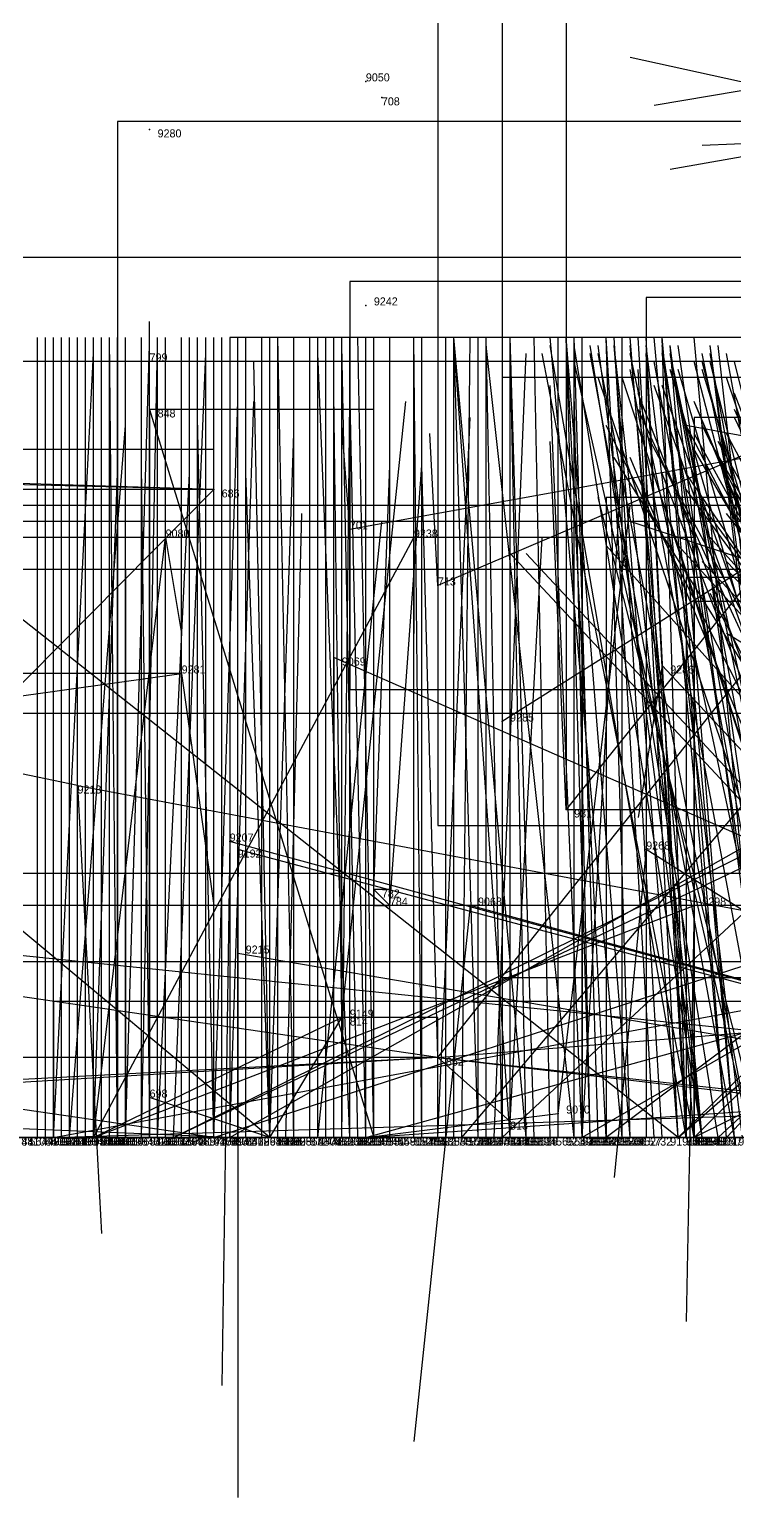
# Model space of a CAD drawing. Extents: x -0.07 to 1.1, y -0.07 to 1.1.
# Drawn here: x 0.839 to 0.927, y -0.045 to 0.1385 of the extents above; entities that cross this region are included whole.
import ezdxf

# ---------------------------------------------------------------- set-up
doc = ezdxf.new("R2010")
doc.units = 0
for name, color, linetype in [('Clients', 3, 'CONTINUOUS'), ('Facilities', 3, 'CONTINUOUS'), ('Facilities_lines', 3, 'CONTINUOUS'), ('Min_max_boxes', 1, 'CONTINUOUS'), ('Normals', 1, 'CONTINUOUS'), ('Source_points', 5, 'CONTINUOUS'), ('Text', 3, 'CONTINUOUS')]:
    doc.layers.add(name, color=color, linetype=linetype)

msp = doc.modelspace()

# ---------------------------------------------------------------- linework, layer by layer
at = {"layer": 'Clients', "color": 5}
for p in [(0.879, 0.076), (0.856, 0.075, 1), (0.887, 0.075, 1), (0.89, 0.069), (0.877, 0.06, 1), (0.918, 0.059, 1), (0.858, 0.058, 1), (0.898, 0.052, 1), (0.906, 0.041), (0.864, 0.037, 1), (0.865, 0.036, 1), (0.916, 0.036, 1), (0.884, 0.029), (0.894, 0.029, 1), (0.922, 0.029, 1), (0.865, 0.023, 1), (0.878, 0.015), (0.878, 0.015, 1), (0.854, 0.005), (0.899, 0.002), (0.905, 0.003, 1), (0.844, 0, 0.968), (0.85, 0, 0.07), (0.851, 0, 0.926), (0.853, 0, 0.929), (0.855, 0, 0.978), (0.862, 0, 0.96), (0.869, 0, 0.97), (0.87, 0, 0.938), (0.871, 0, 0.991), (0.875, 0, 0.99), (0.878, 0, 0.958), (0.88, 0, 0.924), (0.882, 0, 0.059), (0.89, 0, 0.013), (0.895, 0, 0.079), (0.897, 0, 0.047), (0.901, 0, 0.649), (0.904, 0, 0.435), (0.908, 0, 0.963), (0.908, 0, 0.982), (0.909, 0, 0.966), (0.91, 0, 0.803), (0.911, 0, 0.611), (0.913, 0, 0.785), (0.914, 0, 0.433), (0.917, 0, 0.235), (0.918, 0, 0.92), (0.92, 0, 0.949), (0.921, 0, 0.202), (0.921, 0, 0.159), (0.921, 0, 0.725), (0.921, 0, 0.941), (0.922, 0, 0.243), (0.922, 0, 0.705), (0.923, 0, 0.31), (0.923, 0, 0.57), (0.923, 0, 0.702), (0.923, 0, 0.841), (0.926, 0, 0.241), (0.927, 0, 0.211), (0.927, 0, 0.718)]:
    msp.add_point(p, dxfattribs=at)
at = {"layer": 'Facilities', "color": 3}
for p in [(0.881, 0.132, 1), (0.883, 0.13), (0.854, 0.126, 1), (0.881, 0.104, 1), (0.854, 0.098), (0.854, 0.091), (0.862, 0.081), (0.845, 0.044, 1), (0.882, 0.031), (0.89, 0.01), (0.84, 0, 0.613), (0.841, 0, 0.453), (0.841, 0, 0.826), (0.842, 0, 0.082), (0.842, 0, 0.936), (0.843, 0, 0.213), (0.843, 0, 0.835), (0.844, 0, 0.183), (0.844, 0, 0.272), (0.845, 0, 0.111), (0.845, 0, 0.757), (0.846, 0, 0.396), (0.847, 0, 0.103), (0.847, 0, 0.991), (0.848, 0, 0.497), (0.848, 0, 0.479), (0.848, 0, 0.64), (0.848, 0, 0.884), (0.849, 0, 0.158), (0.85, 0, 0.347), (0.851, 0, 0.079), (0.853, 0, 0.103), (0.853, 0, 0.726), (0.854, 0, 0.599), (0.855, 0, 0.146), (0.855, 0, 0.436), (0.856, 0, 0.553), (0.857, 0, 0.938), (0.858, 0, 0.52), (0.859, 0, 0.314), (0.86, 0, 0.137), (0.86, 0, 0.49), (0.861, 0, 0.405), (0.862, 0, 0.009), (0.862, 0, 0.863), (0.863, 0, 0.696), (0.864, 0, 0.96), (0.865, 0, 0.21), (0.865, 0, 0.755), (0.865, 0, 0.622), (0.866, 0, 0.215), (0.866, 0, 0.682), (0.868, 0, 0.108), (0.869, 0, 0.004), (0.869, 0, 0.036), (0.869, 0, 0.534), (0.87, 0, 0.137), (0.87, 0, 0.556), (0.87, 0, 0.784), (0.872, 0, 0.071), (0.872, 0, 0.177), (0.874, 0, 0.121), (0.875, 0, 0.481), (0.875, 0, 0.336), (0.875, 0, 0.712), (0.876, 0, 0.5), (0.877, 0, 0.585), (0.878, 0, 0.158), (0.879, 0, 0.24), (0.879, 0, 0.034), (0.879, 0, 0.199), (0.879, 0, 0.306), (0.881, 0, 0.618), (0.881, 0, 0.955), (0.882, 0, 0.633), (0.884, 0, 0.271), (0.884, 0, 0.666), (0.887, 0, 0.747), (0.887, 0, 0.884), (0.888, 0, 0.109), (0.888, 0, 0.113), (0.888, 0, 0.338), (0.888, 0, 0.747), (0.891, 0, 0.142), (0.892, 0, 0.142), (0.892, 0, 0.345), (0.892, 0, 0.684), (0.893, 0, 0.085), (0.895, 0, 0.278), (0.895, 0, 0.492), (0.895, 0, 0.553), (0.895, 0, 0.772), (0.895, 0, 0.826), (0.896, 0, 0.873), (0.898, 0, 0.416), (0.899, 0, 0.221), (0.899, 0, 0.133), (0.899, 0, 0.572), (0.899, 0, 0.543), (0.899, 0, 0.724), (0.901, 0, 0.733), (0.902, 0, 0.832), (0.905, 0, 0.093), (0.907, 0, 0.56), (0.907, 0, 0.708), (0.908, 0, 0.145), (0.908, 0, 0.902), (0.909, 0, 0.867), (0.913, 0, 0.218), (0.914, 0, 0.092), (0.914, 0, 0.255), (0.92, 0, 0.053), (0.921, 0, 0.305), (0.925, 0, 0.7), (0.926, 0, 0.129), (0.927, 0, 0.937)]:
    msp.add_point(p, dxfattribs=at)
at = {"layer": 'Facilities_lines', "color": 3}
for p, q in [((0.893, 0, 0.085), (1, 0.127, 0.103)), ((0.974, 0.126), (0.906, 0.041)), ((1, 0.116, 0.023), (0.89, 0.069)), ((0.974, 0.1, 1), (0.898, 0.052, 1)), ((1, 0.098, 0.059), (0.879, 0.076)), ((0.89, 0.01), (0.959, 0.097)), ((0.898, 0, 0.416), (1, 0.095, 0.369)), ((0.854, 0.091), (0.882, 0, 0.059)), ((0.862, 0.081), (0.7, 0.086)), ((0.862, 0.081), (0.7, 0.085)), ((0.862, 0.081), (0.716, 0.081)), ((0.862, 0.081), (0.782, 0, 0.068)), ((0.92, 0, 0.053), (1, 0.079, 0.058)), ((1, 0.078, 0.221), (0.922, 0, 0.243)), ((1, 0.078, 0.221), (0.926, 0, 0.241)), ((0.864, 0, 0.96), (1, 0.077, 0.996)), ((0.847, 0, 0.991), (0.856, 0.075, 1)), ((0.847, 0, 0.991), (0.887, 0.075, 1)), ((0.869, 0, 0.036), (0.784, 0.071)), ((0.857, 0, 0.938), (1, 0.071, 0.968)), ((0.92, 0, 0.053), (1, 0.07, 0.123)), ((0.925, 0, 0.7), (1, 0.07, 0.796)), ((0.92, 0, 0.053), (0.834, 0.068)), ((0.857, 0, 0.938), (1, 0.068, 0.908)), ((1, 0.067, 0.693), (0.911, 0, 0.611)), ((1, 0.006, 0.973), (0.877, 0.06, 1)), ((0.973, 0, 0.99), (0.918, 0.059, 1)), ((0.65, 0.029, 1), (0.858, 0.058, 1)), ((0.845, 0.044, 1), (0.802, 0.053, 1)), ((0.986, 0.045, 1), (0.908, 0, 0.982)), ((0.845, 0.044, 1), (0.962, 0.022, 1)), ((1, 0.039, 0.637), (0.922, 0, 0.705)), ((1, 0, 0.993), (0.864, 0.037, 1)), ((1, 0, 0.993), (0.865, 0.036, 1)), ((0.973, 0, 0.99), (0.916, 0.036, 1)), ((0.881, 0, 0.955), (1, 0.033, 0.984)), ((0.882, 0.031), (0.884, 0.029)), ((0.862, 0, 0.009), (0.665, 0.029)), ((0.89, 0.01), (0.767, 0.028)), ((0.847, 0, 0.991), (0.922, 0.029, 1)), ((1, 0, 0.993), (0.894, 0.029, 1)), ((1, 0.006, 0.973), (0.816, 0.025, 1)), ((0.862, 0, 0.009), (0.939, 0.025)), ((1, 0, 0.993), (0.865, 0.023, 1)), ((0.89, 0.01), (1, 0.019, 0.031)), ((0.842, 0, 0.936), (0.934, 0.017, 1)), ((0.847, 0, 0.991), (0.878, 0.015, 1)), ((0.869, 0, 0.004), (0.878, 0.015)), ((0.89, 0.01), (0.776, 0.01)), ((0.89, 0.01), (0.789, 0.004)), ((0.89, 0.01), (0.814, 0.006)), ((0.89, 0.01), (0.981, 0, 0.054)), ((0.89, 0.01), (0.899, 0.002)), ((0.89, 0.01), (0.975, 0, 0.032)), ((0.869, 0, 0.004), (0.854, 0.005)), ((0.881, 0, 0.955), (0.953, 0.005, 1)), ((0.864, 0, 0.96), (0.792, 0.003, 1)), ((0.842, 0, 0.936), (0.937, 0.003, 1)), ((0.881, 0, 0.955), (0.905, 0.003, 1)), ((0.879, 0, 0.034), (0.654, 0, 0.037)), ((0.864, 0, 0.96), (0.678, 0, 0.934)), ((0.862, 0, 0.009), (0.72, 0, 0.044)), ((0.927, 0, 0.937), (0.735, 0, 0.923)), ((0.927, 0, 0.937), (0.736, 0, 0.93)), ((0.909, 0, 0.867), (0.736, 0, 0.907)), ((0.881, 0, 0.955), (0.746, 0, 0.968)), ((0.881, 0, 0.955), (0.75, 0, 0.976)), ((0.881, 0, 0.955), (0.757, 0, 0.947)), ((0.92, 0, 0.053), (0.773, 0, 0.067)), ((0.847, 0, 0.991), (0.779, 0, 0.958)), ((0.862, 0, 0.009), (0.78, 0, 0.037)), ((0.847, 0, 0.991), (0.785, 0, 0.96)), ((0.869, 0, 0.036), (0.792, 0, 0.038)), ((0.797, 0, 0.924), (0.88, 0, 0.924)), ((0.847, 0, 0.991), (0.801, 0, 0.962)), ((0.968, 0, 0.012), (0.806, 0, 0.005)), ((0.869, 0, 0.036), (0.818, 0, 0.017)), ((0.864, 0, 0.96), (0.828, 0, 0.925)), ((0.847, 0, 0.991), (0.833, 0, 0.937)), ((0.847, 0, 0.991), (0.844, 0, 0.968)), ((0.847, 0, 0.991), (0.92, 0, 0.949)), ((0.847, 0, 0.991), (0.869, 0, 0.97)), ((0.847, 0, 0.991), (0.908, 0, 0.963)), ((0.847, 0, 0.991), (0.855, 0, 0.978)), ((0.847, 0, 0.991), (0.875, 0, 0.99)), ((0.893, 0, 0.085), (0.85, 0, 0.07)), ((0.857, 0, 0.938), (0.851, 0, 0.926)), ((0.927, 0, 0.937), (0.853, 0, 0.929)), ((0.857, 0, 0.938), (0.921, 0, 0.941)), ((0.857, 0, 0.938), (0.936, 0, 0.934)), ((0.862, 0, 0.009), (0.944, 0, 0.013)), ((0.864, 0, 0.96), (0.862, 0, 0.96)), ((0.869, 0, 0.004), (0.89, 0, 0.013)), ((0.869, 0, 0.036), (0.935, 0, 0.052)), ((0.869, 0, 0.036), (0.966, 0, 0.14)), ((0.927, 0, 0.937), (0.87, 0, 0.938)), ((0.881, 0, 0.955), (0.871, 0, 0.991)), ((0.881, 0, 0.955), (0.878, 0, 0.958)), ((0.879, 0, 0.034), (0.897, 0, 0.047)), ((0.881, 0, 0.955), (0.909, 0, 0.966)), ((0.888, 0, 0.747), (0.901, 0, 0.649)), ((0.914, 0, 0.255), (0.895, 0, 0.079)), ((0.895, 0, 0.772), (0.91, 0, 0.803)), ((0.898, 0, 0.416), (0.904, 0, 0.435)), ((0.901, 0, 0.733), (0.923, 0, 0.57)), ((0.901, 0, 0.733), (0.913, 0, 0.785)), ((0.909, 0, 0.867), (0.918, 0, 0.92)), ((0.914, 0, 0.092), (0.921, 0, 0.159)), ((0.973, 0, 0.445), (0.914, 0, 0.433)), ((0.926, 0, 0.129), (0.917, 0, 0.235)), ((0.92, 0, 0.053), (0.943, 0, 0.168)), ((0.92, 0, 0.053), (0.947, 0, 0.18)), ((0.926, 0, 0.129), (0.921, 0, 0.202)), ((0.921, 0, 0.305), (0.927, 0, 0.211)), ((0.925, 0, 0.7), (0.921, 0, 0.725)), ((0.944, 0, 0.317), (0.923, 0, 0.31)), ((0.925, 0, 0.7), (0.923, 0, 0.702)), ((1, 0, 0.993), (0.923, 0, 0.841)), ((0.925, 0, 0.7), (0.927, 0, 0.718))]:
    msp.add_line(p, q, dxfattribs=at)
at = {"layer": 'Min_max_boxes', "color": 1}
for p, q in [((0.898, 0.299, 0.909), (0.898, 0.02, 0.909)), ((0.898, 0.299, 1), (0.898, 0.02, 1)), ((0.89, 0.238), (0.89, 0.039)), ((0.89, 0.238, 0.141), (0.89, 0.039, 0.141)), ((0.906, 0.198), (0.906, 0.041)), ((0.906, 0.198), (0.906, 0.041)), ((1, 0.127, 0.07), (0.85, 0.127, 0.07)), ((0.85, 0.127, 0.07), (0.85, 0, 0.07)), ((1, 0.127, 0.103), (0.85, 0.127, 0.103)), ((0.85, 0.127, 0.103), (0.85, 0, 0.103)), ((0.85, 0.127, 0.07), (0.85, 0.127, 0.103)), ((1, 0.11, 0.92), (0.816, 0.11, 0.92)), ((1, 0.11, 1), (0.816, 0.11, 1)), ((1, 0.107), (0.879, 0.107)), ((0.879, 0.107), (0.879, 0.056)), ((1, 0.107, 0.223), (0.879, 0.107, 0.223)), ((0.879, 0.107, 0.223), (0.879, 0.056, 0.223)), ((0.879, 0.107), (0.879, 0.107, 0.223)), ((1, 0.105, 0.879), (0.916, 0.105, 0.879)), ((0.916, 0.105, 0.879), (0.916, 0, 0.879)), ((1, 0.105, 1), (0.916, 0.105, 1)), ((0.916, 0.105, 1), (0.916, 0, 1)), ((0.916, 0.105, 0.879), (0.916, 0.105, 1)), ((1, 0.1, 0.841), (0.864, 0.1, 0.841)), ((0.864, 0.1, 0.841), (0.864, 0, 0.841)), ((1, 0.1, 1), (0.864, 0.1, 1)), ((0.864, 0.1, 1), (0.864, 0, 1)), ((0.864, 0.1, 0.841), (0.864, 0.1, 1)), ((1, 0.097), (0.767, 0.097)), ((1, 0.097, 0.054), (0.767, 0.097, 0.054)), ((1, 0.095, 0.369), (0.898, 0.095, 0.369)), ((0.898, 0.095, 0.369), (0.898, 0, 0.369)), ((1, 0.095, 0.435), (0.898, 0.095, 0.435)), ((0.898, 0.095, 0.435), (0.898, 0, 0.435)), ((0.898, 0.095, 0.369), (0.898, 0.095, 0.435)), ((1, 0.095, 0.902), (0.908, 0.095, 0.902)), ((0.908, 0.095, 0.902), (0.908, 0, 0.902)), ((1, 0.095, 1), (0.908, 0.095, 1)), ((0.908, 0.095, 1), (0.908, 0, 1)), ((0.908, 0.095, 0.902), (0.908, 0.095, 1)), ((0.882, 0.091), (0.854, 0.091)), ((0.854, 0.091), (0.854, 0)), ((0.882, 0.091, 0.059), (0.854, 0.091, 0.059)), ((0.854, 0.091, 0.059), (0.854, 0, 0.059)), ((0.854, 0.091), (0.854, 0.091, 0.059)), ((0.882, 0), (0.882, 0.091)), ((0.882, 0, 0.059), (0.882, 0.091, 0.059)), ((0.882, 0.091), (0.882, 0.091, 0.059)), ((1, 0.09, 0.166), (0.922, 0.09, 0.166)), ((0.922, 0.09, 0.166), (0.922, 0, 0.166)), ((1, 0.09, 0.243), (0.922, 0.09, 0.243)), ((0.922, 0.09, 0.243), (0.922, 0, 0.243)), ((0.922, 0.09, 0.166), (0.922, 0.09, 0.243)), ((0.862, 0.086), (0.7, 0.086)), ((0.862, 0.086, 0.068), (0.7, 0.086, 0.068)), ((0.862, 0), (0.862, 0.086)), ((0.862, 0, 0.068), (0.862, 0.086, 0.068)), ((0.862, 0.086), (0.862, 0.086, 0.068)), ((1, 0.079), (0.773, 0.079)), ((1, 0.079, 0.18), (0.773, 0.079, 0.18)), ((1, 0.08, 0.611), (0.911, 0.08, 0.611)), ((0.911, 0.08, 0.611), (0.911, 0, 0.611)), ((1, 0.08, 0.697), (0.911, 0.08, 0.697)), ((0.911, 0.08, 0.697), (0.911, 0, 0.697)), ((0.911, 0.08, 0.611), (0.911, 0.08, 0.697)), ((1, 0.077, 0.925), (0.678, 0.077, 0.925)), ((1, 0.077, 1), (0.678, 0.077, 1)), ((0.922, 0.075, 0.937), (0.779, 0.075, 0.937)), ((0.922, 0.075, 1), (0.779, 0.075, 1)), ((0.922, 0, 0.937), (0.922, 0.075, 0.937)), ((0.922, 0, 1), (0.922, 0.075, 1)), ((0.922, 0.075, 0.937), (0.922, 0.075, 1)), ((0.966, 0.071), (0.784, 0.071)), ((0.966, 0.071, 0.14), (0.784, 0.071, 0.14)), ((1, 0.071, 0.908), (0.851, 0.071, 0.908)), ((0.851, 0.071, 0.908), (0.851, 0, 0.908)), ((1, 0.071, 0.968), (0.851, 0.071, 0.968)), ((0.851, 0.071, 0.968), (0.851, 0, 0.968)), ((0.851, 0.071, 0.908), (0.851, 0.071, 0.968)), ((1, 0.07, 0.7), (0.921, 0.07, 0.7)), ((0.921, 0.07, 0.7), (0.921, 0, 0.7)), ((1, 0.07, 0.796), (0.921, 0.07, 0.796)), ((0.921, 0.07, 0.796), (0.921, 0, 0.796)), ((0.921, 0.07, 0.7), (0.921, 0.07, 0.796)), ((1, 0.067, 0.556), (0.922, 0.067, 0.556)), ((0.922, 0.067, 0.556), (0.922, 0, 0.556)), ((1, 0.067, 0.836), (0.922, 0.067, 0.836)), ((0.922, 0.067, 0.836), (0.922, 0, 0.836)), ((0.922, 0.067, 0.556), (0.922, 0.067, 0.836)), ((0.858, 0.058, 0.965), (0.456, 0.058, 0.965)), ((0.858, 0.058, 1), (0.456, 0.058, 1)), ((0.858, 0, 0.965), (0.858, 0.058, 0.965)), ((0.858, 0, 1), (0.858, 0.058, 1)), ((0.858, 0.058, 0.965), (0.858, 0.058, 1)), ((0.879, 0.056), (1, 0.056)), ((0.879, 0.056, 0.223), (1, 0.056, 0.223)), ((0.879, 0.056), (0.879, 0.056, 0.223)), ((0.962, 0.053, 1), (0.802, 0.053, 1)), ((0.962, 0.053, 1), (0.802, 0.053, 1)), ((0.906, 0.041), (0.974, 0.041)), ((0.906, 0.041), (0.974, 0.041)), ((0.906, 0.041), (0.906, 0.041)), ((0.89, 0.039), (1, 0.039)), ((0.89, 0.039, 0.141), (1, 0.039, 0.141)), ((0.89, 0.039), (0.89, 0.039, 0.141)), ((1, 0.033, 0.947), (0.746, 0.033, 0.947)), ((1, 0.033, 1), (0.746, 0.033, 1)), ((0.884, 0.031), (0.882, 0.031)), ((0.882, 0.031), (0.882, 0.029)), ((0.884, 0.031), (0.882, 0.031)), ((0.882, 0.031), (0.882, 0.029)), ((0.882, 0.031), (0.882, 0.031)), ((0.884, 0.029), (0.884, 0.031)), ((0.884, 0.029), (0.884, 0.031)), ((0.884, 0.031), (0.884, 0.031)), ((0.944, 0.029), (0.665, 0.029)), ((0.944, 0.029, 0.044), (0.665, 0.029, 0.044)), ((0.882, 0.029), (0.884, 0.029)), ((0.882, 0.029), (0.884, 0.029)), ((0.882, 0.029), (0.882, 0.029)), ((0.884, 0.029), (0.884, 0.029)), ((0.802, 0.022, 1), (0.962, 0.022, 1)), ((0.802, 0.022, 1), (0.962, 0.022, 1)), ((0.898, 0.02, 0.909), (1, 0.02, 0.909)), ((0.898, 0.02, 1), (1, 0.02, 1)), ((0.898, 0.02, 0.909), (0.898, 0.02, 1)), ((0.937, 0.017, 0.936), (0.842, 0.017, 0.936)), ((0.842, 0.017, 0.936), (0.842, 0, 0.936)), ((0.937, 0.017, 1), (0.842, 0.017, 1)), ((0.842, 0.017, 1), (0.842, 0, 1)), ((0.842, 0.017, 0.936), (0.842, 0.017, 1)), ((0.89, 0.015), (0.854, 0.015)), ((0.854, 0.015), (0.854, 0)), ((0.89, 0.015, 0.013), (0.854, 0.015, 0.013)), ((0.854, 0.015, 0.013), (0.854, 0, 0.013)), ((0.854, 0.015), (0.854, 0.015, 0.013)), ((0.89, 0), (0.89, 0.015)), ((0.89, 0, 0.013), (0.89, 0.015, 0.013)), ((0.89, 0.015), (0.89, 0.015, 0.013)), ((0.456, 0, 0.965), (0.858, 0, 0.965)), ((0.456, 0, 1), (0.858, 0, 1)), ((0.654, 0, 0.034), (0.897, 0, 0.034)), ((0.897, 0, 0.034), (0.654, 0, 0.034)), ((0.654, 0, 0.047), (0.897, 0, 0.047)), ((0.897, 0, 0.047), (0.654, 0, 0.047)), ((0.665, 0), (0.944, 0)), ((0.665, 0, 0.044), (0.944, 0, 0.044)), ((0.668, 0, 0.914), (0.88, 0, 0.914)), ((0.88, 0, 0.914), (0.668, 0, 0.914)), ((0.668, 0, 0.924), (0.88, 0, 0.924)), ((0.88, 0, 0.924), (0.668, 0, 0.924)), ((0.678, 0, 0.925), (1, 0, 0.925)), ((0.678, 0, 1), (1, 0, 1)), ((0.7, 0), (0.862, 0)), ((0.7, 0, 0.068), (0.862, 0, 0.068)), ((0.735, 0, 0.923), (0.927, 0, 0.923)), ((0.927, 0, 0.923), (0.735, 0, 0.923)), ((0.735, 0, 0.938), (0.927, 0, 0.938)), ((0.927, 0, 0.938), (0.735, 0, 0.938)), ((0.736, 0, 0.867), (0.918, 0, 0.867)), ((0.918, 0, 0.867), (0.736, 0, 0.867)), ((0.736, 0, 0.92), (0.918, 0, 0.92)), ((0.918, 0, 0.92), (0.736, 0, 0.92)), ((0.746, 0, 0.947), (1, 0, 0.947)), ((0.746, 0, 1), (1, 0, 1)), ((0.767, 0), (1, 0)), ((0.767, 0, 0.054), (1, 0, 0.054)), ((0.773, 0), (1, 0)), ((0.773, 0, 0.18), (1, 0, 0.18)), ((0.779, 0, 0.937), (0.922, 0, 0.937)), ((0.779, 0, 1), (0.922, 0, 1)), ((0.784, 0), (0.966, 0)), ((0.784, 0, 0.14), (0.966, 0, 0.14)), ((0.806, 0), (1, 0)), ((0.806, 0, 0.117), (1, 0, 0.117)), ((0.816, 0, 0.92), (1, 0, 0.92)), ((0.816, 0, 1), (1, 0, 1)), ((0.842, 0, 0.936), (0.937, 0, 0.936)), ((0.842, 0, 1), (0.937, 0, 1)), ((0.842, 0, 0.936), (0.842, 0, 1)), ((0.85, 0, 0.07), (1, 0, 0.07)), ((0.85, 0, 0.103), (1, 0, 0.103)), ((0.85, 0, 0.07), (0.85, 0, 0.103)), ((0.851, 0, 0.908), (1, 0, 0.908)), ((0.851, 0, 0.968), (1, 0, 0.968)), ((0.851, 0, 0.908), (0.851, 0, 0.968)), ((0.854, 0), (0.882, 0)), ((0.854, 0, 0.059), (0.882, 0, 0.059)), ((0.854, 0), (0.854, 0, 0.059)), ((0.854, 0), (0.89, 0)), ((0.854, 0, 0.013), (0.89, 0, 0.013)), ((0.854, 0), (0.854, 0, 0.013)), ((0.858, 0, 0.965), (0.858, 0, 1)), ((0.862, 0), (0.862, 0, 0.068)), ((0.864, 0, 0.841), (1, 0, 0.841)), ((0.864, 0, 1), (1, 0, 1)), ((0.864, 0, 0.841), (0.864, 0, 1)), ((0.88, 0, 0.914), (0.88, 0, 0.914)), ((0.88, 0, 0.924), (0.88, 0, 0.924)), ((0.88, 0, 0.914), (0.88, 0, 0.924)), ((0.88, 0, 0.914), (0.88, 0, 0.924)), ((0.882, 0), (0.882, 0, 0.059)), ((0.888, 0, 0.649), (0.901, 0, 0.649)), ((0.901, 0, 0.649), (0.888, 0, 0.649)), ((0.888, 0, 0.649), (0.888, 0, 0.649)), ((0.888, 0, 0.747), (0.901, 0, 0.747)), ((0.901, 0, 0.747), (0.888, 0, 0.747)), ((0.888, 0, 0.747), (0.888, 0, 0.747)), ((0.888, 0, 0.649), (0.888, 0, 0.747)), ((0.888, 0, 0.649), (0.888, 0, 0.747)), ((0.89, 0), (0.89, 0, 0.013)), ((0.895, 0, 0.079), (0.914, 0, 0.079)), ((0.914, 0, 0.079), (0.895, 0, 0.079)), ((0.895, 0, 0.079), (0.895, 0, 0.079)), ((0.895, 0, 0.255), (0.914, 0, 0.255)), ((0.914, 0, 0.255), (0.895, 0, 0.255)), ((0.895, 0, 0.255), (0.895, 0, 0.255)), ((0.895, 0, 0.079), (0.895, 0, 0.255)), ((0.895, 0, 0.079), (0.895, 0, 0.255)), ((0.895, 0, 0.772), (0.91, 0, 0.772)), ((0.91, 0, 0.772), (0.895, 0, 0.772)), ((0.895, 0, 0.772), (0.895, 0, 0.772)), ((0.895, 0, 0.803), (0.91, 0, 0.803)), ((0.91, 0, 0.803), (0.895, 0, 0.803)), ((0.895, 0, 0.803), (0.895, 0, 0.803)), ((0.895, 0, 0.772), (0.895, 0, 0.803)), ((0.895, 0, 0.772), (0.895, 0, 0.803)), ((0.897, 0, 0.034), (0.897, 0, 0.034)), ((0.897, 0, 0.047), (0.897, 0, 0.047)), ((0.897, 0, 0.034), (0.897, 0, 0.047)), ((0.897, 0, 0.034), (0.897, 0, 0.047)), ((0.898, 0, 0.369), (1, 0, 0.369)), ((0.898, 0, 0.435), (1, 0, 0.435)), ((0.898, 0, 0.369), (0.898, 0, 0.435)), ((0.901, 0, 0.649), (0.901, 0, 0.649)), ((0.901, 0, 0.747), (0.901, 0, 0.747)), ((0.901, 0, 0.649), (0.901, 0, 0.747)), ((0.901, 0, 0.649), (0.901, 0, 0.747)), ((0.901, 0, 0.57), (0.923, 0, 0.57)), ((0.923, 0, 0.57), (0.901, 0, 0.57)), ((0.901, 0, 0.57), (0.901, 0, 0.57)), ((0.901, 0, 0.785), (0.923, 0, 0.785)), ((0.923, 0, 0.785), (0.901, 0, 0.785)), ((0.901, 0, 0.785), (0.901, 0, 0.785)), ((0.901, 0, 0.57), (0.901, 0, 0.785)), ((0.901, 0, 0.57), (0.901, 0, 0.785)), ((0.908, 0, 0.902), (1, 0, 0.902)), ((0.908, 0, 1), (1, 0, 1)), ((0.908, 0, 0.902), (0.908, 0, 1)), ((0.91, 0, 0.772), (0.91, 0, 0.772)), ((0.91, 0, 0.803), (0.91, 0, 0.803)), ((0.91, 0, 0.772), (0.91, 0, 0.803)), ((0.91, 0, 0.772), (0.91, 0, 0.803)), ((0.911, 0, 0.611), (1, 0, 0.611)), ((0.911, 0, 0.697), (1, 0, 0.697)), ((0.911, 0, 0.611), (0.911, 0, 0.697)), ((0.914, 0, 0.092), (0.921, 0, 0.092)), ((0.921, 0, 0.092), (0.914, 0, 0.092)), ((0.914, 0, 0.092), (0.914, 0, 0.092)), ((0.914, 0, 0.159), (0.921, 0, 0.159)), ((0.921, 0, 0.159), (0.914, 0, 0.159)), ((0.914, 0, 0.159), (0.914, 0, 0.159)), ((0.914, 0, 0.092), (0.914, 0, 0.159)), ((0.914, 0, 0.092), (0.914, 0, 0.159)), ((0.914, 0, 0.079), (0.914, 0, 0.079)), ((0.914, 0, 0.255), (0.914, 0, 0.255)), ((0.914, 0, 0.079), (0.914, 0, 0.255)), ((0.914, 0, 0.079), (0.914, 0, 0.255)), ((0.914, 0, 0.276), (0.977, 0, 0.276)), ((0.977, 0, 0.276), (0.914, 0, 0.276)), ((0.914, 0, 0.276), (0.914, 0, 0.276)), ((0.914, 0, 0.558), (0.977, 0, 0.558)), ((0.977, 0, 0.558), (0.914, 0, 0.558)), ((0.914, 0, 0.558), (0.914, 0, 0.558)), ((0.914, 0, 0.276), (0.914, 0, 0.558)), ((0.914, 0, 0.276), (0.914, 0, 0.558)), ((0.916, 0, 0.879), (1, 0, 0.879)), ((0.916, 0, 1), (1, 0, 1)), ((0.916, 0, 0.879), (0.916, 0, 1)), ((0.917, 0, 0.129), (0.926, 0, 0.129)), ((0.926, 0, 0.129), (0.917, 0, 0.129)), ((0.917, 0, 0.129), (0.917, 0, 0.129)), ((0.917, 0, 0.235), (0.926, 0, 0.235)), ((0.926, 0, 0.235), (0.917, 0, 0.235)), ((0.917, 0, 0.235), (0.917, 0, 0.235)), ((0.917, 0, 0.129), (0.917, 0, 0.235)), ((0.917, 0, 0.129), (0.917, 0, 0.235)), ((0.918, 0, 0.867), (0.918, 0, 0.867)), ((0.918, 0, 0.92), (0.918, 0, 0.92)), ((0.918, 0, 0.867), (0.918, 0, 0.92)), ((0.918, 0, 0.867), (0.918, 0, 0.92)), ((0.921, 0, 0.092), (0.921, 0, 0.092)), ((0.921, 0, 0.159), (0.921, 0, 0.159)), ((0.921, 0, 0.092), (0.921, 0, 0.159)), ((0.921, 0, 0.092), (0.921, 0, 0.159)), ((0.921, 0, 0.211), (0.927, 0, 0.211)), ((0.927, 0, 0.211), (0.921, 0, 0.211)), ((0.921, 0, 0.211), (0.921, 0, 0.211)), ((0.921, 0, 0.305), (0.927, 0, 0.305)), ((0.927, 0, 0.305), (0.921, 0, 0.305)), ((0.921, 0, 0.305), (0.921, 0, 0.305)), ((0.921, 0, 0.211), (0.921, 0, 0.305)), ((0.921, 0, 0.211), (0.921, 0, 0.305)), ((0.921, 0, 0.7), (1, 0, 0.7)), ((0.921, 0, 0.796), (1, 0, 0.796)), ((0.921, 0, 0.7), (0.921, 0, 0.796)), ((0.922, 0, 0.166), (1, 0, 0.166)), ((0.922, 0, 0.243), (1, 0, 0.243)), ((0.922, 0, 0.166), (0.922, 0, 0.243)), ((0.922, 0, 0.556), (1, 0, 0.556)), ((0.922, 0, 0.836), (1, 0, 0.836)), ((0.922, 0, 0.556), (0.922, 0, 0.836)), ((0.922, 0, 0.937), (0.922, 0, 1)), ((0.923, 0, 0.14), (0.944, 0, 0.14)), ((0.944, 0, 0.14), (0.923, 0, 0.14)), ((0.923, 0, 0.14), (0.923, 0, 0.14)), ((0.923, 0, 0.317), (0.944, 0, 0.317)), ((0.944, 0, 0.317), (0.923, 0, 0.317)), ((0.923, 0, 0.317), (0.923, 0, 0.317)), ((0.923, 0, 0.14), (0.923, 0, 0.317)), ((0.923, 0, 0.14), (0.923, 0, 0.317)), ((0.923, 0, 0.57), (0.923, 0, 0.57)), ((0.923, 0, 0.785), (0.923, 0, 0.785)), ((0.923, 0, 0.57), (0.923, 0, 0.785)), ((0.923, 0, 0.57), (0.923, 0, 0.785)), ((0.926, 0, 0.129), (0.926, 0, 0.129)), ((0.926, 0, 0.235), (0.926, 0, 0.235)), ((0.926, 0, 0.129), (0.926, 0, 0.235)), ((0.926, 0, 0.129), (0.926, 0, 0.235)), ((0.927, 0, 0.211), (0.927, 0, 0.211)), ((0.927, 0, 0.305), (0.927, 0, 0.305)), ((0.927, 0, 0.211), (0.927, 0, 0.305)), ((0.927, 0, 0.211), (0.927, 0, 0.305)), ((0.927, 0, 0.923), (0.927, 0, 0.923)), ((0.927, 0, 0.938), (0.927, 0, 0.938)), ((0.927, 0, 0.923), (0.927, 0, 0.938)), ((0.927, 0, 0.923), (0.927, 0, 0.938))]:
    msp.add_line(p, q, dxfattribs=at)
at = {"layer": 'Normals', "color": 1}
for p, q in [((0.982, 0.14), (0.917, 0.129, 0.075)), ((0.941, 0.129), (0.914, 0.135, 0.096)), ((0.988, 0.133), (0.919, 0.121, 0.072)), ((0.881, 0.132, 1), (0.881, 0.132, 1.1)), ((0.883, 0.13), (0.883, 0.13, 0.1)), ((0.854, 0.126, 1), (0.854, 0.126, 1.1)), ((0.974, 0.126), (0.923, 0.124, 0.086)), ((0.881, 0.104, 1), (0.881, 0.104, 1.1)), ((0.854, 0.098), (0.854, 0.102, 0.1)), ((0.84, 0, 0.613), (0.84, 0.1, 0.613)), ((0.841, 0, 0.453), (0.841, 0.1, 0.453)), ((0.841, 0, 0.826), (0.841, 0.1, 0.826)), ((0.842, 0, 0.082), (0.842, 0.1, 0.082)), ((0.843, 0, 0.213), (0.843, 0.1, 0.213)), ((0.843, 0, 0.835), (0.843, 0.1, 0.835)), ((0.844, 0, 0.183), (0.844, 0.1, 0.183)), ((0.844, 0, 0.272), (0.844, 0.1, 0.272)), ((0.845, 0, 0.111), (0.845, 0.1, 0.111)), ((0.845, 0, 0.757), (0.845, 0.1, 0.757)), ((0.846, 0, 0.396), (0.846, 0.1, 0.396)), ((0.847, 0, 0.103), (0.847, 0.1, 0.103)), ((0.848, 0, 0.497), (0.848, 0.1, 0.497)), ((0.848, 0, 0.479), (0.848, 0.1, 0.479)), ((0.848, 0, 0.64), (0.848, 0.1, 0.64)), ((0.848, 0, 0.884), (0.848, 0.1, 0.884)), ((0.85, 0, 0.07), (0.849, 0.1, 0.072)), ((0.849, 0, 0.158), (0.849, 0.1, 0.158)), ((0.85, 0, 0.347), (0.85, 0.1, 0.347)), ((0.851, 0, 0.079), (0.851, 0.1, 0.079)), ((0.853, 0, 0.103), (0.853, 0.1, 0.103)), ((0.853, 0, 0.726), (0.853, 0.1, 0.726)), ((0.854, 0, 0.599), (0.854, 0.1, 0.599)), ((0.855, 0, 0.146), (0.855, 0.1, 0.146)), ((0.855, 0, 0.436), (0.855, 0.1, 0.436)), ((0.856, 0, 0.553), (0.856, 0.1, 0.553)), ((0.858, 0, 0.52), (0.858, 0.1, 0.52)), ((0.859, 0, 0.314), (0.859, 0.1, 0.314)), ((0.86, 0, 0.137), (0.86, 0.1, 0.137)), ((0.86, 0, 0.49), (0.86, 0.1, 0.49)), ((0.861, 0, 0.405), (0.861, 0.1, 0.405)), ((0.862, 0, 0.863), (0.862, 0.1, 0.863)), ((0.863, 0, 0.696), (0.863, 0.1, 0.696)), ((0.865, 0, 0.21), (0.865, 0.1, 0.21)), ((0.865, 0, 0.755), (0.865, 0.1, 0.755)), ((0.865, 0, 0.622), (0.865, 0.1, 0.622)), ((0.866, 0, 0.215), (0.866, 0.1, 0.215)), ((0.866, 0, 0.682), (0.866, 0.1, 0.682)), ((0.868, 0, 0.108), (0.868, 0.1, 0.108)), ((0.869, 0, 0.534), (0.869, 0.1, 0.534)), ((0.87, 0, 0.137), (0.87, 0.1, 0.137)), ((0.872, 0, 0.071), (0.87, 0.1, 0.077)), ((0.87, 0, 0.556), (0.87, 0.1, 0.556)), ((0.87, 0, 0.784), (0.87, 0.1, 0.784)), ((0.872, 0, 0.177), (0.872, 0.1, 0.177)), ((0.874, 0, 0.121), (0.874, 0.1, 0.121)), ((0.875, 0, 0.481), (0.875, 0.1, 0.481)), ((0.875, 0, 0.336), (0.875, 0.1, 0.336)), ((0.875, 0, 0.712), (0.875, 0.1, 0.712)), ((0.876, 0, 0.5), (0.876, 0.1, 0.5)), ((0.877, 0, 0.585), (0.877, 0.1, 0.585)), ((0.878, 0, 0.158), (0.878, 0.1, 0.158)), ((0.879, 0, 0.24), (0.879, 0.1, 0.24)), ((0.879, 0, 0.199), (0.879, 0.1, 0.199)), ((0.879, 0, 0.306), (0.879, 0.1, 0.306)), ((0.882, 0, 0.059), (0.88, 0.1, 0.068)), ((0.881, 0, 0.618), (0.881, 0.1, 0.618)), ((0.882, 0, 0.633), (0.882, 0.1, 0.633)), ((0.884, 0, 0.271), (0.884, 0.1, 0.271)), ((0.884, 0, 0.666), (0.884, 0.1, 0.666)), ((0.888, 0, 0.747), (0.887, 0.1, 0.747)), ((0.887, 0, 0.747), (0.887, 0.1, 0.747)), ((0.887, 0, 0.884), (0.887, 0.1, 0.884)), ((0.888, 0, 0.109), (0.888, 0.1, 0.109)), ((0.888, 0, 0.113), (0.888, 0.1, 0.113)), ((0.888, 0, 0.338), (0.888, 0.1, 0.338)), ((0.891, 0, 0.142), (0.891, 0.1, 0.142)), ((0.892, 0, 0.142), (0.892, 0.1, 0.142)), ((0.892, 0, 0.345), (0.892, 0.1, 0.345)), ((0.899, 0, 0.724), (0.892, 0.1, 0.724)), ((0.892, 0, 0.684), (0.892, 0.1, 0.684)), ((0.901, 0, 0.733), (0.892, 0.1, 0.732)), ((0.895, 0, 0.772), (0.892, 0.1, 0.771)), ((0.893, 0, 0.085), (0.894, 0.1, 0.087)), ((0.895, 0, 0.079), (0.895, 0.1, 0.083)), ((0.895, 0, 0.278), (0.895, 0.1, 0.278)), ((0.895, 0, 0.492), (0.895, 0.1, 0.492)), ((0.895, 0, 0.553), (0.895, 0.1, 0.553)), ((0.895, 0, 0.826), (0.895, 0.1, 0.826)), ((0.898, 0, 0.416), (0.896, 0.1, 0.415)), ((0.896, 0, 0.873), (0.896, 0.1, 0.873)), ((0.899, 0, 0.221), (0.899, 0.1, 0.221)), ((0.899, 0, 0.133), (0.899, 0.1, 0.133)), ((0.899, 0, 0.572), (0.899, 0.1, 0.572)), ((0.899, 0, 0.543), (0.899, 0.1, 0.543)), ((0.901, 0, 0.649), (0.899, 0.1, 0.649)), ((0.902, 0, 0.832), (0.899, 0.1, 0.832)), ((0.904, 0, 0.435), (0.902, 0.1, 0.435)), ((0.913, 0, 0.785), (0.904, 0.1, 0.788)), ((0.905, 0, 0.093), (0.905, 0.1, 0.093)), ((0.914, 0, 0.433), (0.906, 0.1, 0.428)), ((0.911, 0, 0.611), (0.906, 0.1, 0.611)), ((0.909, 0, 0.867), (0.906, 0.1, 0.866)), ((0.907, 0, 0.56), (0.907, 0.1, 0.561)), ((0.91, 0, 0.803), (0.907, 0.1, 0.804)), ((0.908, 0, 0.145), (0.908, 0.1, 0.145)), ((0.908, 0, 0.902), (0.908, 0.1, 0.902)), ((0.917, 0, 0.235), (0.911, 0.1, 0.235)), ((0.914, 0, 0.092), (0.911, 0.1, 0.091)), ((0.914, 0, 0.255), (0.911, 0.1, 0.255)), ((0.918, 0, 0.92), (0.912, 0.1, 0.915)), ((0.913, 0, 0.218), (0.913, 0.1, 0.218)), ((0.922, 0, 0.243), (0.914, 0.1, 0.244)), ((0.921, 0, 0.305), (0.915, 0.1, 0.306)), ((0.921, 0, 0.202), (0.916, 0.1, 0.202)), ((0.926, 0, 0.241), (0.917, 0.1, 0.242)), ((0.926, 0, 0.129), (0.918, 0.1, 0.131)), ((0.921, 0, 0.159), (0.918, 0.1, 0.16)), ((0.927, 0, 0.211), (0.918, 0.1, 0.212)), ((0.931, 0, 0.284), (0.922, 0.1, 0.283)), ((0.842, 0, 0.936), (0.847, 0.098, 0.916)), ((0.851, 0, 0.926), (0.854, 0.099, 0.911)), ((0.853, 0, 0.929), (0.855, 0.099, 0.914)), ((0.857, 0, 0.938), (0.861, 0.098, 0.916)), ((0.87, 0, 0.938), (0.87, 0.098, 0.92)), ((0.879, 0, 0.034), (0.875, 0.098, 0.053)), ((0.88, 0, 0.924), (0.878, 0.099, 0.911)), ((0.907, 0, 0.708), (0.896, 0.099, 0.708)), ((0.897, 0, 0.047), (0.901, 0.098, 0.066)), ((0.922, 0, 0.705), (0.903, 0.098, 0.705)), ((0.921, 0, 0.725), (0.904, 0.099, 0.725)), ((0.923, 0, 0.702), (0.907, 0.099, 0.701)), ((0.925, 0, 0.7), (0.909, 0.099, 0.699)), ((0.927, 0, 0.718), (0.909, 0.098, 0.717)), ((0.923, 0, 0.841), (0.91, 0.099, 0.84)), ((0.929, 0, 0.69), (0.91, 0.098, 0.69)), ((0.92, 0, 0.053), (0.912, 0.099, 0.067)), ((0.923, 0, 0.31), (0.912, 0.099, 0.31)), ((0.923, 0, 0.57), (0.914, 0.099, 0.567)), ((0.935, 0, 0.883), (0.914, 0.098, 0.881)), ((0.928, 0, 0.235), (0.916, 0.099, 0.237)), ((0.921, 0, 0.941), (0.916, 0.098, 0.924)), ((0.933, 0, 0.387), (0.918, 0.099, 0.389)), ((0.935, 0, 0.558), (0.918, 0.098, 0.553)), ((0.932, 0, 0.586), (0.919, 0.099, 0.58)), ((0.927, 0, 0.937), (0.919, 0.099, 0.924)), ((0.937, 0, 0.551), (0.919, 0.098, 0.547)), ((0.94, 0, 0.879), (0.919, 0.098, 0.877)), ((0.939, 0, 0.903), (0.919, 0.098, 0.899)), ((0.94, 0, 0.902), (0.919, 0.098, 0.898)), ((0.934, 0, 0.583), (0.92, 0.099, 0.578)), ((0.943, 0, 0.168), (0.923, 0.098, 0.173)), ((0.937, 0, 0.375), (0.924, 0.099, 0.379)), ((0.936, 0, 0.934), (0.924, 0.099, 0.923)), ((0.942, 0, 0.149), (0.924, 0.098, 0.155)), ((0.936, 0, 0.522), (0.925, 0.099, 0.522)), ((0.944, 0, 0.14), (0.926, 0.098, 0.146)), ((0.854, 0.091), (0.854, 0.097, 0.1)), ((0.869, 0, 0.036), (0.867, 0.097, 0.06)), ((0.929, 0, 0.7), (0.907, 0.097, 0.698)), ((0.932, 0, 0.045), (0.914, 0.096, 0.066)), ((0.92, 0, 0.949), (0.915, 0.096, 0.923)), ((0.959, 0.097), (0.917, 0.097, 0.09)), ((0.935, 0, 0.052), (0.917, 0.097, 0.067)), ((0.947, 0, 0.188), (0.919, 0.096, 0.187)), ((0.948, 0, 0.605), (0.92, 0.096, 0.596)), ((0.947, 0, 0.18), (0.922, 0.097, 0.181)), ((0.948, 0, 0.915), (0.923, 0.097, 0.912)), ((0.952, 0, 0.194), (0.923, 0.096, 0.196)), ((0.948, 0, 0.763), (0.924, 0.097, 0.765)), ((0.951, 0, 0.276), (0.927, 0.097, 0.282)), ((0.881, 0, 0.955), (0.879, 0.094, 0.921)), ((0.908, 0, 0.963), (0.904, 0.094, 0.929)), ((0.942, 0, 0.842), (0.91, 0.095, 0.844)), ((0.944, 0, 0.639), (0.913, 0.095, 0.642)), ((0.951, 0, 0.341), (0.917, 0.094, 0.342)), ((0.951, 0, 0.403), (0.918, 0.094, 0.404)), ((0.958, 0, 0.363), (0.926, 0.095, 0.365)), ((0.862, 0, 0.96), (0.865, 0.092, 0.921)), ((0.864, 0, 0.96), (0.867, 0.092, 0.921)), ((0.878, 0.015), (0.877, 0.093, 0.063)), ((0.878, 0.015, 1), (0.886, 0.092, 0.936)), ((0.878, 0, 0.958), (0.879, 0.092, 0.919)), ((0.909, 0, 0.966), (0.907, 0.093, 0.93)), ((0.951, 0, 0.857), (0.915, 0.093, 0.854)), ((0.96, 0, 0.375), (0.922, 0.092, 0.379)), ((0.961, 0, 0.857), (0.922, 0.092, 0.854)), ((0.961, 0, 0.815), (0.922, 0.092, 0.815)), ((0.963, 0, 0.569), (0.927, 0.093, 0.558)), ((0.862, 0, 0.009), (0.86, 0.09, 0.052)), ((0.89, 0, 0.013), (0.894, 0.09, 0.057)), ((0.957, 0, 0.865), (0.915, 0.091, 0.866)), ((0.968, 0, 0.537), (0.927, 0.091, 0.532)), ((0.97, 0, 0.555), (0.927, 0.09, 0.546)), ((0.971, 0, 0.799), (0.927, 0.09, 0.798)), ((0.844, 0, 0.968), (0.851, 0.089, 0.922)), ((0.879, 0.076), (0.878, 0.089, 0.099)), ((0.956, 0, 0.872), (0.911, 0.089, 0.871)), ((0.958, 0.082), (0.921, 0.089, 0.093)), ((0.967, 0, 0.517), (0.921, 0.089, 0.514)), ((0.968, 0, 0.488), (0.923, 0.089, 0.493)), ((0.862, 0.081), (0.862, 0.088, 0.1)), ((0.869, 0, 0.97), (0.872, 0.088, 0.923)), ((0.89, 0.069), (0.889, 0.088, 0.098)), ((0.906, 0.041), (0.904, 0.087, 0.089)), ((0.963, 0, 0.428), (0.916, 0.088, 0.424)), ((0.97, 0, 0.392), (0.922, 0.088, 0.396)), ((0.974, 0, 0.875), (0.924, 0.087, 0.87)), ((0.973, 0, 0.927), (0.925, 0.087, 0.931)), ((0.973, 0, 0.28), (0.926, 0.088, 0.291)), ((0.973, 0, 0.703), (0.926, 0.088, 0.711)), ((0.908, 0, 0.982), (0.913, 0.085, 0.93)), ((0.965, 0, 0.424), (0.912, 0.085, 0.421)), ((0.939, 0.025), (0.914, 0.085, 0.076)), ((0.972, 0, 0.318), (0.922, 0.086, 0.32)), ((0.847, 0, 0.991), (0.85, 0.083, 0.935)), ((0.854, 0.005), (0.853, 0.084, 0.061)), ((0.855, 0, 0.978), (0.859, 0.083, 0.922)), ((0.869, 0, 0.004), (0.866, 0.083, 0.059)), ((0.882, 0.031), (0.884, 0.084, 0.085)), ((0.884, 0.029), (0.888, 0.084, 0.083)), ((0.89, 0.01), (0.888, 0.084, 0.067)), ((0.95, 0, 0.024), (0.918, 0.083, 0.069)), ((0.977, 0, 0.495), (0.921, 0.083, 0.496)), ((0.98, 0, 0.4), (0.921, 0.081, 0.403)), ((0.975, 0, 0.032), (0.927, 0.081, 0.065)), ((0.905, 0.003, 1), (0.914, 0.079, 0.935)), ((0.928, 0.009), (0.91, 0.08, 0.069)), ((0.981, 0, 0.054), (0.923, 0.079, 0.075)), ((0.871, 0, 0.991), (0.873, 0.078, 0.928)), ((0.987, 0, 0.292), (0.926, 0.078, 0.302)), ((0.989, 0, 0.932), (0.927, 0.078, 0.935)), ((0.875, 0, 0.99), (0.883, 0.077, 0.927)), ((0.944, 0.067), (0.914, 0.077, 0.095)), ((0.944, 0, 0.013), (0.919, 0.077, 0.072)), ((0.856, 0.075, 1), (0.858, 0.063, 1.099)), ((0.887, 0.075, 1), (0.887, 0.063, 1.099)), ((0.899, 0.002), (0.903, 0.075, 0.068)), ((0.977, 0, 0.516), (0.911, 0.074, 0.506)), ((0.987, 0, 0.386), (0.92, 0.074, 0.389)), ((0.991, 0, 0.433), (0.924, 0.075, 0.438)), ((0.967, 0, 0.352), (0.899, 0.073, 0.349)), ((0.969, 0, 0.333), (0.901, 0.073, 0.32)), ((0.991, 0, 0.813), (0.923, 0.072, 0.804)), ((0.995, 0, 0.792), (0.926, 0.072, 0.789)), ((0.995, 0, 0.548), (0.926, 0.071, 0.536)), ((0.957, 0.004), (0.924, 0.068, 0.07)), ((0.964, 0.04), (0.926, 0.063, 0.089)), ((0.877, 0.06, 1), (0.877, 0.04, 1.098)), ((0.918, 0.059, 1), (0.915, 0.04, 1.098)), ((0.858, 0.058, 1), (0.862, 0.029, 1.096)), ((0.898, 0.052, 1), (0.898, 0.02, 1.095)), ((0.845, 0.044, 1), (0.848, -0.012, 1.083)), ((0.864, 0.037, 1), (0.863, -0.031, 1.073)), ((0.865, 0.036, 1), (0.865, -0.032, 1.073)), ((0.916, 0.036, 1), (0.912, -0.005, 1.091)), ((0.894, 0.029, 1), (0.887, -0.038, 1.074)), ((0.922, 0.029, 1), (0.921, -0.023, 1.085)), ((0.865, 0.023, 1), (0.865, -0.045, 1.073))]:
    msp.add_line(p, q, dxfattribs=at)
at = {"layer": 'Source_points', "color": 5}
for p in [(0.881, 0.132, 1), (0.883, 0.13), (0.854, 0.126, 1), (0.881, 0.104, 1), (0.854, 0.098), (0.854, 0.091), (0.862, 0.081), (0.879, 0.076), (0.856, 0.075, 1), (0.887, 0.075, 1), (0.89, 0.069), (0.877, 0.06, 1), (0.918, 0.059, 1), (0.858, 0.058, 1), (0.898, 0.052, 1), (0.845, 0.044, 1), (0.906, 0.041), (0.864, 0.037, 1), (0.865, 0.036, 1), (0.916, 0.036, 1), (0.882, 0.031), (0.884, 0.029), (0.894, 0.029, 1), (0.922, 0.029, 1), (0.865, 0.023, 1), (0.878, 0.015), (0.878, 0.015, 1), (0.89, 0.01), (0.854, 0.005), (0.899, 0.002), (0.905, 0.003, 1), (0.84, 0, 0.613), (0.841, 0, 0.453), (0.841, 0, 0.826), (0.842, 0, 0.082), (0.842, 0, 0.936), (0.843, 0, 0.213), (0.843, 0, 0.835), (0.844, 0, 0.183), (0.844, 0, 0.272), (0.844, 0, 0.968), (0.845, 0, 0.111), (0.845, 0, 0.757), (0.846, 0, 0.396), (0.847, 0, 0.103), (0.847, 0, 0.991), (0.848, 0, 0.497), (0.848, 0, 0.479), (0.848, 0, 0.64), (0.848, 0, 0.884), (0.849, 0, 0.158), (0.85, 0, 0.07), (0.85, 0, 0.347), (0.851, 0, 0.079), (0.851, 0, 0.926), (0.853, 0, 0.103), (0.853, 0, 0.726), (0.853, 0, 0.929), (0.854, 0, 0.599), (0.855, 0, 0.146), (0.855, 0, 0.436), (0.855, 0, 0.978), (0.856, 0, 0.553), (0.857, 0, 0.938), (0.858, 0, 0.52), (0.859, 0, 0.314), (0.86, 0, 0.137), (0.86, 0, 0.49), (0.861, 0, 0.405), (0.862, 0, 0.009), (0.862, 0, 0.96), (0.862, 0, 0.863), (0.863, 0, 0.696), (0.864, 0, 0.96), (0.865, 0, 0.21), (0.865, 0, 0.755), (0.865, 0, 0.622), (0.866, 0, 0.215), (0.866, 0, 0.682), (0.868, 0, 0.108), (0.869, 0, 0.004), (0.869, 0, 0.036), (0.869, 0, 0.534), (0.869, 0, 0.97), (0.87, 0, 0.137), (0.87, 0, 0.556), (0.87, 0, 0.784), (0.87, 0, 0.938), (0.871, 0, 0.991), (0.872, 0, 0.071), (0.872, 0, 0.177), (0.874, 0, 0.121), (0.875, 0, 0.481), (0.875, 0, 0.336), (0.875, 0, 0.712), (0.875, 0, 0.99), (0.876, 0, 0.5), (0.877, 0, 0.585), (0.878, 0, 0.158), (0.878, 0, 0.958), (0.879, 0, 0.24), (0.879, 0, 0.034), (0.879, 0, 0.199), (0.879, 0, 0.306), (0.88, 0, 0.924), (0.881, 0, 0.618), (0.881, 0, 0.955), (0.882, 0, 0.059), (0.882, 0, 0.633), (0.884, 0, 0.271), (0.884, 0, 0.666), (0.887, 0, 0.747), (0.887, 0, 0.884), (0.888, 0, 0.109), (0.888, 0, 0.113), (0.888, 0, 0.338), (0.888, 0, 0.747), (0.89, 0, 0.013), (0.891, 0, 0.142), (0.892, 0, 0.142), (0.892, 0, 0.345), (0.892, 0, 0.684), (0.893, 0, 0.085), (0.895, 0, 0.079), (0.895, 0, 0.278), (0.895, 0, 0.492), (0.895, 0, 0.553), (0.895, 0, 0.772), (0.895, 0, 0.826), (0.896, 0, 0.873), (0.897, 0, 0.047), (0.898, 0, 0.416), (0.899, 0, 0.221), (0.899, 0, 0.133), (0.899, 0, 0.572), (0.899, 0, 0.543), (0.899, 0, 0.724), (0.901, 0, 0.649), (0.901, 0, 0.733), (0.902, 0, 0.832), (0.904, 0, 0.435), (0.905, 0, 0.093), (0.907, 0, 0.56), (0.907, 0, 0.708), (0.908, 0, 0.145), (0.908, 0, 0.902), (0.908, 0, 0.963), (0.908, 0, 0.982), (0.909, 0, 0.966), (0.909, 0, 0.867), (0.91, 0, 0.803), (0.911, 0, 0.611), (0.913, 0, 0.218), (0.913, 0, 0.785), (0.914, 0, 0.092), (0.914, 0, 0.255), (0.914, 0, 0.433), (0.917, 0, 0.235), (0.918, 0, 0.92), (0.92, 0, 0.053), (0.92, 0, 0.949), (0.921, 0, 0.159), (0.921, 0, 0.202), (0.921, 0, 0.305), (0.921, 0, 0.725), (0.921, 0, 0.941), (0.922, 0, 0.243), (0.922, 0, 0.705), (0.923, 0, 0.31), (0.923, 0, 0.57), (0.923, 0, 0.702), (0.923, 0, 0.841), (0.925, 0, 0.7), (0.926, 0, 0.241), (0.926, 0, 0.129), (0.927, 0, 0.211), (0.927, 0, 0.718), (0.927, 0, 0.937)]:
    msp.add_point(p, dxfattribs=at)

# ---------------------------------------------------------------- texts
at = {"layer": 'Text', "color": 3}
for s, p in [('9050', (0.881, 0.132, 1)), ('708', (0.883, 0.129)), ('9280', (0.855, 0.125, 1)), ('9242', (0.882, 0.104, 1)), ('799', (0.854, 0.097)), ('848', (0.855, 0.09)), ('686', (0.863, 0.08)), ('9080', (0.856, 0.075, 1)), ('701', (0.879, 0.076)), ('9238', (0.887, 0.075, 1)), ('713', (0.89, 0.069)), ('9281', (0.858, 0.058, 1)), ('9069', (0.878, 0.059, 1)), ('9286', (0.919, 0.058, 1)), ('9285', (0.899, 0.052, 1)), ('9213', (0.845, 0.043, 1)), ('931', (0.907, 0.04)), ('9207', (0.864, 0.037, 1)), ('9268', (0.916, 0.036, 1)), ('9192', (0.865, 0.035, 1)), ('782', (0.883, 0.03)), ('784', (0.884, 0.029)), ('9068', (0.895, 0.029, 1)), ('9298', (0.923, 0.029, 1)), ('9215', (0.866, 0.023, 1)), ('9149', (0.879, 0.015, 1)), ('814', (0.879, 0.014)), ('862', (0.891, 0.009)), ('698', (0.854, 0.005)), ('9070', (0.906, 0.003, 1)), ('813', (0.899, 0.001)), ('4410', (0.838, -0.001, 0.324)), ('881', (0.838, -0.001, 0.142)), ('5644', (0.839, -0.001, 0.636)), ('4409', (0.841, -0.001, 0.453)), ('5535', (0.841, -0.001, 0.613)), ('892', (0.842, -0.001, 0.082)), ('9082', (0.842, -0.001, 0.826)), ('9184', (0.843, -0.001, 0.936)), ('9231', (0.843, -0.001, 0.835)), ('4518', (0.844, -0.001, 0.272)), ('949', (0.844, -0.001, 0.213)), ('964', (0.844, -0.001, 0.183)), ('9186', (0.844, -0.001, 0.968)), ('5640', (0.846, -0.001, 0.757)), ('934', (0.846, -0.001, 0.111)), ('4575', (0.847, -0.001, 0.396)), ('9142', (0.847, -0.001, 0.991)), ('4412', (0.848, -0.001, 0.497)), ('4524', (0.848, -0.001, 0.479)), ('9205', (0.848, -0.001, 0.884)), ('739', (0.848, -0.001, 0.103)), ('5456', (0.849, -0.001, 0.64)), ('4379', (0.85, -0.001, 0.347)), ('840', (0.85, -0.001, 0.158)), ('756', (0.85, -0.001, 0.07)), ('960', (0.851, -0.001, 0.079)), ('9146', (0.851, -0.001, 0.926)), ('5471', (0.853, -0.001, 0.726)), ('845', (0.853, -0.001, 0.103)), ('5495', (0.854, -0.001, 0.599)), ('9126', (0.854, -0.001, 0.929)), ('966', (0.855, -0.001, 0.146)), ('4557', (0.856, -0.001, 0.436)), ('9212', (0.856, -0.001, 0.978)), ('5473', (0.857, -0.001, 0.553)), ('9139', (0.857, -0.001, 0.938)), ('5573', (0.858, -0.001, 0.52)), ('4441', (0.859, -0.001, 0.314)), ('4397', (0.86, -0.001, 0.49)), ('965', (0.86, -0.001, 0.137)), ('4404', (0.862, -0.001, 0.405)), ('915', (0.862, -0.001, 0.009)), ('9258', (0.862, -0.001, 0.96)), ('9276', (0.862, -0.001, 0.863)), ('5561', (0.864, -0.001, 0.696)), ('9271', (0.864, -0.001, 0.96)), ('942', (0.865, -0.001, 0.21)), ('5469', (0.866, -0.001, 0.682)), ('5518', (0.866, -0.001, 0.755)), ('5522', (0.866, -0.001, 0.622)), ('781', (0.866, -0.001, 0.215)), ('943', (0.869, -0.001, 0.004)), ('9188', (0.869, -0.001, 0.97)), ('681', (0.869, -0.001, 0.108)), ('5463', (0.87, -0.001, 0.534)), ('5560', (0.87, -0.001, 0.556)), ('957', (0.87, -0.001, 0.036)), ('9029', (0.87, -0.001, 0.784)), ('9227', (0.87, -0.001, 0.938)), ('714', (0.87, -0.001, 0.137)), ('823', (0.872, -0.001, 0.177)), ('9056', (0.872, -0.001, 0.991)), ('788', (0.872, -0.001, 0.071)), ('872', (0.874, -0.001, 0.121)), ('4508', (0.875, -0.001, 0.336)), ('5574', (0.875, -0.001, 0.712)), ('9307', (0.875, -0.001, 0.99)), ('4420', (0.876, -0.001, 0.5)), ('4462', (0.876, -0.001, 0.481)), ('5509', (0.878, -0.001, 0.585)), ('723', (0.878, -0.001, 0.158)), ('9282', (0.879, -0.001, 0.958)), ('693', (0.879, -0.001, 0.034)), ('4393', (0.88, -0.001, 0.306)), ('9130', (0.88, -0.001, 0.924)), ('688', (0.88, -0.001, 0.24)), ('721', (0.88, -0.001, 0.199)), ('9097', (0.881, -0.001, 0.955)), ('5484', (0.882, -0.001, 0.618)), ('5650', (0.883, -0.001, 0.633)), ('833', (0.883, -0.001, 0.059)), ('4491', (0.885, -0.001, 0.271)), ('5580', (0.885, -0.001, 0.666)), ('5527', (0.887, -0.001, 0.747)), ('5466', (0.888, -0.001, 0.747)), ('820', (0.888, -0.001, 0.109)), ('928', (0.888, -0.001, 0.113)), ('9114', (0.888, -0.001, 0.884)), ('4553', (0.889, -0.001, 0.338)), ('832', (0.89, -0.001, 0.013)), ('717', (0.891, -0.001, 0.142)), ('5557', (0.892, -0.001, 0.684)), ('883', (0.892, -0.001, 0.142)), ('4552', (0.893, -0.001, 0.345)), ('828', (0.894, -0.001, 0.085)), ('4551', (0.895, -0.001, 0.492)), ('5496', (0.895, -0.001, 0.553)), ('880', (0.895, -0.001, 0.079)), ('9222', (0.895, -0.001, 0.826)), ('4546', (0.896, -0.001, 0.278)), ('9104', (0.896, -0.001, 0.772)), ('9176', (0.896, -0.001, 0.873)), ('762', (0.898, -0.001, 0.047)), ('4440', (0.899, -0.001, 0.416)), ('5500', (0.899, -0.001, 0.724)), ('875', (0.899, -0.001, 0.133)), ('5462', (0.9, -0.001, 0.572)), ('5491', (0.9, -0.001, 0.543)), ('683', (0.9, -0.001, 0.221)), ('5639', (0.901, -0.001, 0.733)), ('5516', (0.902, -0.001, 0.649)), ('9089', (0.902, -0.001, 0.832)), ('4565', (0.904, -0.001, 0.435)), ('921', (0.906, -0.001, 0.093)), ('5499', (0.907, -0.001, 0.708)), ('5483', (0.908, -0.001, 0.56)), ('9259', (0.908, -0.001, 0.982)), ('816', (0.909, -0.001, 0.145)), ('9036', (0.909, -0.001, 0.902)), ('9172', (0.909, -0.001, 0.867)), ('9195', (0.909, -0.001, 0.963)), ('9049', (0.91, -0.001, 0.966)), ('9208', (0.911, -0.001, 0.803)), ('5550', (0.912, -0.001, 0.611)), ('886', (0.913, -0.001, 0.218)), ('9216', (0.913, -0.001, 0.785)), ('4415', (0.914, -0.001, 0.255)), ('4527', (0.915, -0.001, 0.433)), ('952', (0.915, -0.001, 0.092)), ('732', (0.917, -0.001, 0.235)), ('9191', (0.919, -0.001, 0.92)), ('5460', (0.921, -0.001, 0.725)), ('871', (0.921, -0.001, 0.053)), ('9086', (0.921, -0.001, 0.949)), ('9093', (0.921, -0.001, 0.941)), ('755', (0.921, -0.001, 0.202)), ('4564', (0.922, -0.001, 0.305)), ('969', (0.922, -0.001, 0.243)), ('753', (0.922, -0.001, 0.159)), ('4540', (0.923, -0.001, 0.31)), ('5508', (0.923, -0.001, 0.705)), ('5585', (0.924, -0.001, 0.57)), ('5628', (0.924, -0.001, 0.702)), ('9218', (0.924, -0.001, 0.841)), ('5647', (0.925, -0.001, 0.7)), ('719', (0.926, -0.001, 0.129))]:
    msp.add_text(s, height=0.001, dxfattribs=at).set_placement(p)

doc.saveas('drawing.dxf')
